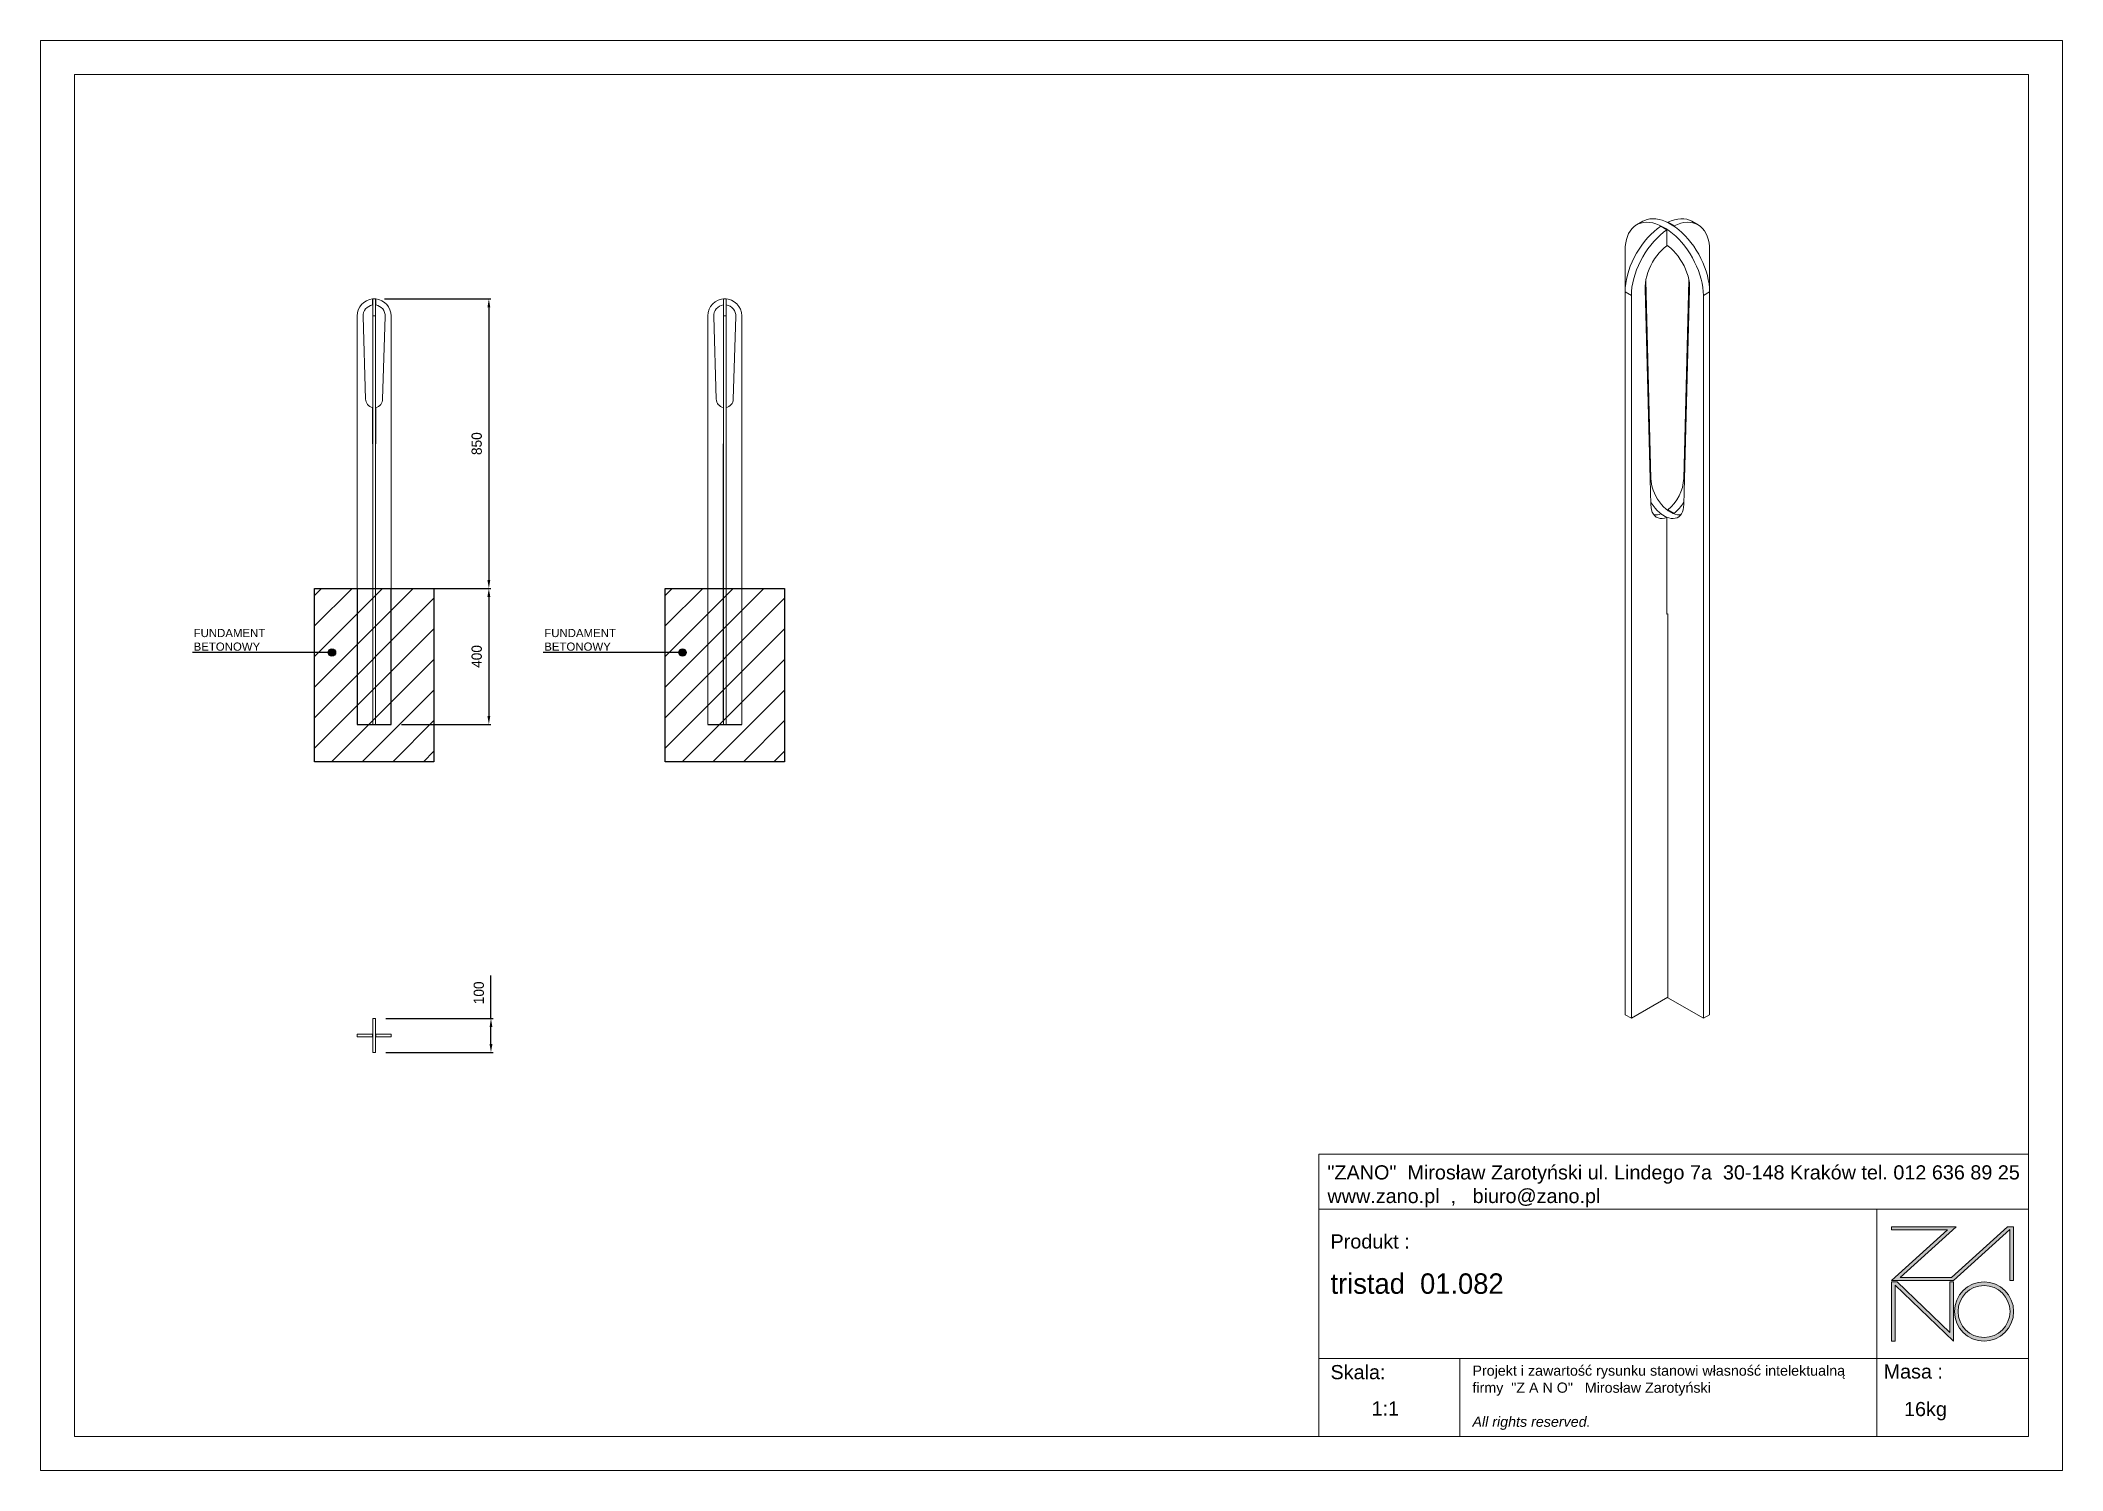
# Model space of a CAD drawing. Header units: millimetres. Extents: x -2048 to 3892, y -573 to 3627.
import ezdxf

# ---------------------------------------------------------------- set-up
doc = ezdxf.new("R2010")
doc.units = ezdxf.units.MM
doc.header["$PDSIZE"] = -1
doc.layers.add('tabelka', color=155, linetype='Continuous')
doc.layers.add('WYMIAR', color=96, linetype='Continuous')
doc.dimstyles.new('1-1', dxfattribs={"dimtxt": 30, "dimasz": 25, "dimexe": 6.25, "dimexo": 30, "dimgap": 20.625, "dimtad": 1, "dimdec": 1, "dimtxsty": 'Standard', "dimcen": 0, "dimclrd": 2, "dimclre": 2, "dimclrt": 2, "dimadec": 0, "dimazin": 0, "dimtfac": 1, "dimtdec": 1, "dimtmove": 0, "dimatfit": 3, "dimfxl": 0, "dimarcsym": 0})

# ---------------------------------------------------------------- blocks, each defined once
blk = doc.blocks.new('zano')
at = {"layer": 'Defpoints', "lineweight": 5}
for points in [[(6270.2, 3716.2), (6270.2, 3707.4), (6434.8, 3707.4), (6270.2, 3558.4), (6452.4, 3558.4), (6617.9, 3708.2), (6617.9, 3558.4), (6628.6, 3558.4), (6628.6, 3716.2), (6610.7, 3716.2), (6446.1, 3567.2), (6295.4, 3567.2), (6459.9, 3716.2), (6270.2, 3716.2), (6270.2, 3707.4)], [(6270.2, 3554.4), (6286.2, 3554.4), (6441.7, 3405.6), (6441.7, 3554.4), (6452.4, 3554.4), (6452.4, 3380.5), (6281, 3544.6), (6281, 3380.5), (6270.2, 3380.5)]]:
    blk.add_hatch(color=251, dxfattribs=at).paths.add_polyline_path(points)
h = blk.add_hatch(color=251, dxfattribs=at)
h.paths.add_polyline_path([(6454.7, 3467.4, 1), (6628.6, 3467.4, 1)])
h.paths.add_polyline_path([(6617.9, 3467.4, -1), (6465.4, 3467.4, -1)], flags=16)
at = {"layer": 'Defpoints', "color": 251, "lineweight": 5}
blk.add_lwpolyline([(6434.8, 3707.4), (6270.2, 3558.4), (6452.4, 3558.4), (6617.9, 3708.2), (6617.9, 3558.4), (6628.6, 3558.4), (6628.6, 3716.2), (6610.7, 3716.2), (6446.1, 3567.2), (6295.4, 3567.2), (6459.9, 3716.2), (6270.2, 3716.2), (6270.2, 3707.4), (6432.1, 3707.4)], dxfattribs=at)
for points in [[(6270.2, 3716.2), (6270.2, 3707.4), (6434.8, 3707.4), (6270.2, 3558.4), (6452.4, 3558.4), (6617.9, 3708.2), (6617.9, 3558.4), (6628.6, 3558.4), (6628.6, 3716.2), (6610.7, 3716.2), (6446.1, 3567.2), (6295.4, 3567.2), (6459.9, 3716.2), (6270.2, 3716.2), (6270.2, 3707.4)], [(6270.2, 3554.4), (6286.2, 3554.4), (6441.7, 3405.6), (6441.7, 3554.4), (6452.4, 3554.4), (6452.4, 3380.5), (6281, 3544.6), (6281, 3380.5), (6270.2, 3380.5)]]:
    blk.add_lwpolyline(points, close=True, dxfattribs=at)
for radius in [87, 76.3]:
    blk.add_circle((6541.7, 3467.4), radius, dxfattribs=at)
blk = doc.blocks.new('TABELA')
at = {"layer": 'tabelka', "lineweight": 5}
for p, q in [((4587.4, 3929.4), (6672.4, 3929.4)), ((4587.4, 3767.6), (4587.4, 3929.4)), ((4587.4, 3929.4), (6672.4, 3929.4)), ((6226.5, 3767.6), (6226.5, 3329)), ((4587.4, 3329), (6672.4, 3329)), ((5001.6, 3329), (5001.6, 3100.4)), ((6226.5, 3329), (6226.5, 3100.4))]:
    blk.add_line(p, q, dxfattribs=at)
blk.add_lwpolyline([(4587.4, 3767.6), (6672.4, 3767.6), (6672.4, 3100.4), (4587.4, 3100.4)], close=True, dxfattribs=at)
blk.add_blockref('zano', (0, 0))
at = {"layer": 'tabelka', "lineweight": 5, "attachment_point": 1}
for s, insert, char_height, width in [('{\\fArial|b0|i0|c238|p34;"ZANO"  Mirosław Zarotyński ul. Lindego 7a  30-148 Kraków tel. 012 636 89 25\\Pwww.zano.pl  ,   biuro@zano.pl}', (4613, 3896.9), 41.595, 2040.38), ('{\\fArial|b0|i0|c238|p34;Produkt : }', (4622, 3694.1), 41.595, 265.273), ('{\\fCentury Gothic|b0|i0|c238|p34;tristad  01.082 }', (4622, 3579.5), 60, 713.135), ('{\\fArial|b0|i0|c238|p34;Skala: }', (4622, 3310.3), 41.595, 191.675), ('{\\fArial|b0|i0|c238|p34;Masa :}', (6246.7, 3312.2), 41.595, 200.457), ('{\\fArial|b0|i0|c238|p34;1:1}', (4742.5, 3203.5), 41.595, 42.482), ('{\\fArial|b0|i0|c238|p34;16kg}', (6306.7, 3201.8), 41.595, 42.482)]:
    blk.add_mtext(s, dxfattribs=dict(at, insert=insert, char_height=char_height, width=width))
at = {"layer": 'tabelka', "color": 1, "lineweight": 5, "insert": (5038.9, 3308.9), "char_height": 30, "width": 1186.12, "attachment_point": 1}
blk.add_mtext('{\\fArial|b0|i0|c0|p34;Projekt i zawartość rysunku stanowi własność intelektualną firmy \\fArial|b0|i0|c238|p34; "Z A N O"   Mirosław Zarotyński\\fArial|b0|i1|c238|p34;\\P\\PAll rights reserved.}', dxfattribs=at)
blk = doc.blocks.new('*D8')
at = {"layer": 'Defpoints', "color": 0}
for p in [(-1067.2, 2868.3), (-1067.2, 2018.3), (-730.3, 2018.3)]:
    blk.add_point(p, dxfattribs=at)
at = {"layer": 'WYMIAR', "color": 2, "lineweight": -2}
for p, q in [((-1037.2, 2868.3), (-724.1, 2868.3)), ((-730.3, 2843.3), (-730.3, 2043.3)), ((-1037.2, 2018.3), (-724.1, 2018.3))]:
    blk.add_line(p, q, dxfattribs=at)
at = {"layer": 'WYMIAR', "color": 2}
for points in [[(-734.5, 2843.3), (-726.1, 2843.3), (-730.3, 2868.3)], [(-734.5, 2043.3), (-726.1, 2043.3), (-730.3, 2018.3)]]:
    blk.add_solid(points, dxfattribs=at)
at = {"layer": 'WYMIAR', "color": 2, "insert": (-765.9, 2443.3), "char_height": 30, "attachment_point": 5, "rotation": 90}
blk.add_mtext('850', dxfattribs=at)
blk = doc.blocks.new('*D9')
at = {"layer": 'Defpoints', "color": 0}
for p in [(-891.9, 2018.3), (-1017.2, 1618.3), (-730.3, 1618.3)]:
    blk.add_point(p, dxfattribs=at)
at = {"layer": 'WYMIAR', "color": 2, "lineweight": -2}
for p, q in [((-861.9, 2018.3), (-724.1, 2018.3)), ((-730.3, 1993.3), (-730.3, 1643.3)), ((-987.2, 1618.3), (-724.1, 1618.3))]:
    blk.add_line(p, q, dxfattribs=at)
at = {"layer": 'WYMIAR', "color": 2}
for points in [[(-734.5, 1993.3), (-726.1, 1993.3), (-730.3, 2018.3)], [(-734.5, 1643.3), (-726.1, 1643.3), (-730.3, 1618.3)]]:
    blk.add_solid(points, dxfattribs=at)
at = {"layer": 'WYMIAR', "color": 2, "insert": (-765.9, 1818.3), "char_height": 30, "attachment_point": 5, "rotation": 90}
blk.add_mtext('400', dxfattribs=at)
blk = doc.blocks.new('*D12')
at = {"layer": 'Defpoints', "color": 0}
for p in [(-1063.2, 754.8), (-724.1, 754.8), (-1063.2, 654.8)]:
    blk.add_point(p, dxfattribs=at)
at = {"layer": 'WYMIAR', "color": 2, "lineweight": -2}
for p, q in [((-724.1, 754.8), (-724.1, 881.1)), ((-1033.2, 754.8), (-717.8, 754.8)), ((-724.1, 679.8), (-724.1, 729.8)), ((-1033.2, 654.8), (-717.8, 654.8))]:
    blk.add_line(p, q, dxfattribs=at)
at = {"layer": 'WYMIAR', "color": 2}
for points in [[(-728.2, 729.8), (-719.9, 729.8), (-724.1, 754.8)], [(-728.2, 679.8), (-719.9, 679.8), (-724.1, 654.8)]]:
    blk.add_solid(points, dxfattribs=at)
at = {"layer": 'WYMIAR', "color": 2, "insert": (-759.7, 830.4), "char_height": 30, "attachment_point": 5, "rotation": 90}
blk.add_mtext('100', dxfattribs=at)

msp = doc.modelspace()

# ---------------------------------------------------------------- hatches: boundary and pattern name
h = msp.add_hatch()
h.set_pattern_fill('ANSI31', color=256, scale=20, style=0)
h.set_pattern_definition([(45, (299.69, 666.26), (-44.9013, 44.9013), [])])
h.paths.add_polyline_path([(-1242.56, 2018.34), (-891.94, 2018.34), (-891.94, 1509.28), (-1242.56, 1509.28)])
h = msp.add_hatch()
h.set_pattern_fill('ANSI31', color=256, scale=20, style=0)
h.set_pattern_definition([(45, (1329.655, 666.26), (-44.9013, 44.9013), [])])
h.paths.add_polyline_path([(-212.59, 2018.34), (138.03, 2018.34), (138.03, 1509.28), (-212.59, 1509.28)])
h = msp.add_hatch(color=256)
edge = h.paths.add_edge_path()
edge.add_arc((-1191.43, 1829.88), 11.07, 0, 360)
h = msp.add_hatch(color=256)
edge = h.paths.add_edge_path()
edge.add_arc((-161.46, 1829.88), 11.07, 0, 360)

# ---------------------------------------------------------------- linework, layer by layer
at = {"color": 7, "linetype": 'Continuous', "lineweight": 15}
for p, q in [((2659.48, 3096.38), (2641.1, 3085.76)), ((2751.07, 3083.15), (2732.68, 3093.76)), ((2732.68, 3092.65), (2732.68, 3093.76)), ((2821.97, 3085.76), (2803.58, 3096.38)), ((2712, 3081.82), (2730.38, 3071.21)), ((2730.38, 3071.21), (2730.38, 3024.48)), ((2751.07, 3081.82), (2751.07, 3083.15)), ((2607.44, 3011.36), (2607.44, 2889.31)), ((2855.63, 2889.31), (2855.63, 3011.36)), ((2668.03, 2922.84), (2683.27, 2341.28)), ((2779.79, 2341.28), (2795.04, 2922.84)), ((-1071.75, 2868.14), (-1071.75, 2850.53)), ((-1063.25, 2868.34), (-1071.25, 2868.34)), ((-1071.25, 2818.34), (-1071.25, 2868.34)), ((-1063.25, 2818.34), (-1063.25, 2868.34)), ((-1062.75, 2850.53), (-1062.75, 2868.14)), ((-41.28, 2868.14), (-41.28, 2818.34)), ((-41.28, 2868.14), (-33.28, 2868.14)), ((-33.28, 2868.14), (-33.28, 2818.34)), ((2607.44, 2889.31), (2625.82, 2878.7)), ((2607.44, 2889.31), (2607.44, 766.3)), ((2625.82, 2878.7), (2625.82, 755.69)), ((2666.18, 2896.7), (2683.27, 2264.34)), ((2779.79, 2264.34), (2796.89, 2896.7)), ((2855.63, 2889.31), (2837.25, 2878.7)), ((2837.25, 755.69), (2837.25, 2878.7)), ((2855.63, 766.3), (2855.63, 2889.31)), ((-1117.25, 2818.34), (-1117.25, 2018.34)), ((-1099.69, 2816.35), (-1092.25, 2574.34)), ((-1063.25, 2818.34), (-1071.25, 2818.34)), ((-1071.25, 1618.34), (-1071.25, 2818.34)), ((-1063.25, 1618.34), (-1063.25, 2818.34)), ((-1042.25, 2574.34), (-1034.81, 2816.35)), ((-1017.25, 2018.34), (-1017.25, 2818.34)), ((-87.28, 2818.34), (-87.28, 1618.34)), ((-69.72, 2816.35), (-62.28, 2574.34)), ((-41.28, 2818.34), (-41.28, 1618.34)), ((-41.28, 2818.34), (-33.28, 2818.34)), ((-33.28, 2818.34), (-33.28, 1618.34)), ((-12.28, 2574.34), (-4.84, 2816.35)), ((12.72, 1618.34), (12.72, 2818.34)), ((-1071.75, 2549.75), (-1071.75, 2442.97)), ((-1062.75, 2442.97), (-1062.75, 2549.75)), ((-1071.75, 2442.97), (-1071.25, 2442.97)), ((-1063.25, 2442.97), (-1062.75, 2442.97)), ((-41.28, 2442.97), (-41.78, 2442.97)), ((-41.78, 2442.97), (-41.78, 1629.69)), ((-32.78, 2442.97), (-33.28, 2442.97)), ((-32.78, 1638.69), (-32.78, 2442.97)), ((2683.27, 2341.28), (2681.22, 2340.1)), ((2779.79, 2341.28), (2781.84, 2340.1)), ((2730.38, 2226.27), (2712, 2236.89)), ((2730.38, 2226.27), (2730.38, 1942.93)), ((2732.68, 2248.83), (2751.07, 2238.21)), ((2732.68, 2247.07), (2732.68, 2248.83)), ((2751.07, 2236.89), (2751.07, 2238.21)), ((-1117.25, 2018.34), (-1071.25, 2018.34)), ((-1063.25, 2018.34), (-1071.25, 2018.34)), ((-1063.25, 2018.34), (-1017.25, 2018.34)), ((-87.28, 2018.34), (-41.78, 2018.34)), ((-41.28, 2018.34), (-33.28, 2018.34)), ((-32.78, 2018.34), (12.72, 2018.34)), ((2732.68, 1942.93), (2730.38, 1944.26)), ((2730.38, 1942.93), (2731.53, 1943.59)), ((2732.68, 816.05), (2732.68, 1942.93)), ((2625.82, 755.69), (2732.68, 817.38)), ((2732.68, 816.05), (2837.25, 755.69)), ((-1071.25, 654.81), (-1071.25, 754.81)), ((-1063.25, 754.81), (-1071.25, 754.81)), ((-1063.25, 654.81), (-1063.25, 754.81)), ((2607.44, 766.3), (2625.82, 755.69)), ((2855.63, 766.3), (2837.25, 755.69)), ((-1117.25, 708.81), (-1117.25, 700.81)), ((-1071.75, 708.81), (-1117.25, 708.81)), ((-1071.75, 700.81), (-1117.25, 700.81)), ((-1071.75, 708.81), (-1071.75, 700.81)), ((-1071.75, 708.81), (-1071.25, 708.81)), ((-1071.75, 700.81), (-1071.25, 700.81)), ((-1063.25, 654.81), (-1071.25, 654.81)), ((-1063.25, 708.81), (-1062.75, 708.81)), ((-1063.25, 700.81), (-1062.75, 700.81)), ((-1017.25, 708.81), (-1062.75, 708.81)), ((-1062.75, 700.81), (-1062.75, 708.81)), ((-1017.25, 700.81), (-1062.75, 700.81)), ((-1017.25, 708.81), (-1017.25, 700.81))]:
    msp.add_line(p, q, dxfattribs=at)
for p, q in [((-1117.25, 2018.34), (-1117.25, 1618.34)), ((-1017.25, 1618.34), (-1017.25, 2018.34)), ((-1191.43, 1829.88), (-1601.19, 1829.88)), ((-161.46, 1829.88), (-571.22, 1829.88)), ((-1117.25, 1618.34), (-1017.25, 1618.34)), ((-87.28, 1618.34), (12.72, 1618.34))]:
    msp.add_line(p, q)
at = {"color": 7, "linetype": 'Continuous', "lineweight": 15, "flags": 128}
for points in [[(2837.25, 2878.7), (2836.83, 2890.19), (2835.59, 2902.08), (2833.54, 2914.27), (2830.68, 2926.69), (2827.04, 2939.24), (2822.65, 2951.83), (2817.54, 2964.37), (2811.74, 2976.78), (2805.3, 2988.95), (2798.25, 3000.81), (2790.67, 3012.27), (2782.59, 3023.24), (2774.07, 3033.65), (2765.18, 3043.42), (2755.99, 3052.48), (2746.55, 3060.77), (2736.94, 3068.22), (2727.22, 3074.78), (2717.46, 3080.41), (2707.75, 3085.07), (2698.13, 3088.72), (2688.69, 3091.33), (2679.5, 3092.88), (2670.61, 3093.37), (2662.09, 3092.8), (2654.01, 3091.16), (2646.43, 3088.46), (2639.38, 3084.73), (2632.94, 3080), (2627.14, 3074.29), (2622.03, 3067.65), (2617.64, 3060.13), (2614, 3051.78), (2611.14, 3042.66), (2609.09, 3032.83), (2607.85, 3022.38), (2607.44, 3011.36)], [(2855.63, 2889.31), (2855.22, 2900.8), (2853.98, 2912.69), (2851.92, 2924.89), (2849.07, 2937.3), (2845.43, 2949.85), (2841.04, 2962.45), (2835.92, 2974.99), (2830.13, 2987.39), (2823.68, 2999.57), (2816.64, 3011.42), (2809.05, 3022.88), (2800.97, 3033.85), (2792.46, 3044.26), (2783.57, 3054.03), (2774.37, 3063.09), (2764.93, 3071.38), (2755.32, 3078.83), (2745.6, 3085.4), (2735.85, 3091.03), (2726.13, 3095.68), (2716.52, 3099.33), (2707.08, 3101.94), (2697.88, 3103.5), (2688.99, 3103.99), (2680.48, 3103.41), (2672.4, 3101.77), (2664.81, 3099.07), (2659.48, 3096.38)], [(2803.58, 3096.38), (2796.35, 3099.87), (2788.42, 3102.34), (2779.99, 3103.7), (2771.13, 3103.94), (2761.89, 3103.06), (2752.36, 3101.05), (2742.6, 3097.95), (2732.68, 3093.76)], [(2855.63, 3011.36), (2855.19, 3022.65), (2853.89, 3033.36), (2851.73, 3043.39), (2848.73, 3052.68), (2844.9, 3061.15), (2840.29, 3068.74), (2834.93, 3075.39), (2828.85, 3081.06), (2822.1, 3085.69), (2814.73, 3089.26), (2806.81, 3091.73), (2798.38, 3093.09), (2789.51, 3093.33), (2780.28, 3092.44), (2770.74, 3090.44), (2760.98, 3087.33), (2751.07, 3083.15)], [(2712, 3081.82), (2702.08, 3074.56), (2692.32, 3066.39), (2682.79, 3057.39), (2673.55, 3047.61), (2664.69, 3037.14), (2656.26, 3026.05), (2648.33, 3014.42), (2640.97, 3002.35), (2634.22, 2989.93), (2628.14, 2977.24), (2622.77, 2964.39), (2618.16, 2951.48), (2614.34, 2938.59), (2611.34, 2925.84), (2609.17, 2913.31), (2607.87, 2901.1), (2607.44, 2889.31)], [(2730.38, 3071.21), (2720.47, 3063.95), (2710.71, 3055.78), (2701.17, 3046.78), (2691.94, 3037), (2683.07, 3026.53), (2674.64, 3015.43), (2666.72, 3003.81), (2659.35, 2991.74), (2652.6, 2979.31), (2646.52, 2966.63), (2641.16, 2953.78), (2636.55, 2940.86), (2632.72, 2927.98), (2629.72, 2915.23), (2627.56, 2902.7), (2626.26, 2890.49), (2625.82, 2878.7)], [(2730.38, 3024.48), (2722.57, 3018.21), (2714.96, 3011.11), (2707.64, 3003.25), (2700.7, 2994.74), (2694.21, 2985.66), (2688.26, 2976.12), (2682.9, 2966.23), (2678.19, 2956.09), (2674.2, 2945.83), (2670.96, 2935.56), (2668.52, 2925.4), (2666.9, 2915.46), (2666.11, 2905.86), (2666.18, 2896.7)], [(2796.89, 2896.7), (2796.96, 2905.74), (2796.2, 2915.21), (2794.62, 2925.01), (2792.25, 2935.04), (2789.1, 2945.17), (2785.2, 2955.31), (2780.62, 2965.33), (2775.38, 2975.13), (2769.56, 2984.59), (2763.22, 2993.61), (2756.42, 3002.1), (2749.25, 3009.95), (2741.78, 3017.09), (2734.09, 3023.42), (2730.38, 3026.13)], [(2683.27, 2341.28), (2683.69, 2333.04), (2684.94, 2324.44), (2687.01, 2315.6), (2689.85, 2306.65), (2693.44, 2297.72), (2697.72, 2288.95), (2702.63, 2280.45), (2708.09, 2272.36), (2714.03, 2264.78), (2720.35, 2257.84), (2726.98, 2251.64), (2733.8, 2246.25), (2740.72, 2241.77), (2747.65, 2238.26), (2754.47, 2235.76), (2761.1, 2234.32), (2767.42, 2233.96), (2771.1, 2234.27)], [(2683.07, 2271.74), (2684.24, 2269.84), (2689.7, 2261.74), (2695.64, 2254.17), (2701.97, 2247.23), (2708.59, 2241.02), (2715.42, 2235.64), (2722.34, 2231.16), (2729.27, 2227.64), (2736.09, 2225.15), (2742.71, 2223.71), (2749.04, 2223.35), (2754.98, 2224.06), (2760.44, 2225.85), (2765.34, 2228.68), (2769.62, 2232.52), (2773.21, 2237.3), (2776.06, 2242.97), (2778.12, 2249.42), (2779.37, 2256.58), (2779.79, 2264.34)], [(2683.27, 2264.34), (2683.73, 2256.24), (2685.1, 2248.8), (2687.35, 2242.14), (2690.45, 2236.36), (2694.36, 2231.56), (2699.01, 2227.81), (2704.32, 2225.16), (2710.21, 2223.68), (2716.58, 2223.36), (2723.34, 2224.23), (2730.38, 2226.27)]]:
    msp.add_lwpolyline(points, dxfattribs=at)
for points in [[(-1242.56, 2018.34), (-891.94, 2018.34), (-891.94, 1509.28), (-1242.56, 1509.28)], [(-212.59, 2018.34), (138.03, 2018.34), (138.03, 1509.28), (-212.59, 1509.28)]]:
    msp.add_lwpolyline(points, close=True)
for centre in [(-1191.43, 1829.88), (-161.46, 1829.88)]:
    msp.add_circle(centre, 11.07)
at = {"color": 7, "linetype": 'Continuous', "lineweight": 15}
for centre, radius, start, end in [((-1067.25, 2818.34), 50, 95.163607, 180), ((-1067.25, 2818.34), 50, 0, 84.836393), ((-37.28, 2818.34), 50, 0, 180), ((-1067.25, 2818.34), 32.5, 97.958832, 183.521115), ((-1067.25, 2818.34), 32.5, 356.478885, 82.041168), ((-37.28, 2818.34), 32.5, 97.069714, 183.521115), ((-37.28, 2818.34), 32.5, 356.478885, 82.930286), ((-1067.25, 2574.34), 25, 180, 259.63024), ((-1067.25, 2574.34), 25, 280.36976, 0), ((-37.28, 2574.34), 25, 180, 260.793104), ((-37.28, 2574.34), 25, 279.206896, 0), ((2653.67, 2347.31), 126.26, 308.736381, 357.261811), ((2671.39, 2336.19), 126.28, 309.117779, 329.314135), ((2696.76, 2275.55), 41.56, 263.376109, 291.514145)]:
    msp.add_arc(centre, radius, start, end, dxfattribs=at)
at = {"layer": 'tabelka', "lineweight": 5}
for points in [[(-2047.54, 3627.44), (3892.46, 3627.44), (3892.46, -572.56), (-2047.54, -572.56)], [(-1947.54, 3527.44), (3792.46, 3527.44), (3792.46, -472.56), (-1947.54, -472.56)]]:
    msp.add_lwpolyline(points, close=True, dxfattribs=at)

# ---------------------------------------------------------------- block references
msp.add_blockref('TABELA', (-2879.91, -3572.96))

# ---------------------------------------------------------------- texts
at = {"char_height": 24, "width": 550.2111, "attachment_point": 1}
for insert in [(-1597.53, 1899.18), (-567.56, 1899.18)]:
    msp.add_mtext('{\\f@Arial Unicode MS|b0|i0|c238|p34;FUNDAMENT\\PBETONOWY}', dxfattribs=dict(at, insert=insert))

# ---------------------------------------------------------------- dimensions: what is measured, and where the dimension line sits
at = {"layer": 'WYMIAR'}
for base, p1, p2, picture, middle in [((-730.3, 2018.34), (-1067.25, 2868.34), (-1067.25, 2018.34), '*D8', (-765.93, 2443.34)), ((-730.3, 1618.34), (-891.94, 2018.34), (-1017.25, 1618.34), '*D9', (-765.93, 1818.34)), ((-724.05, 754.81), (-1063.25, 654.81), (-1063.25, 754.81), '*D12', (-759.68, 830.43))]:
    dim = msp.add_linear_dim(base=base, p1=p1, p2=p2, angle=90, dimstyle='1-1', dxfattribs=at)
    dim.commit()
    dim.dimension.update_dxf_attribs({"geometry": picture, "text_midpoint": middle})

doc.saveas('drawing.dxf')
